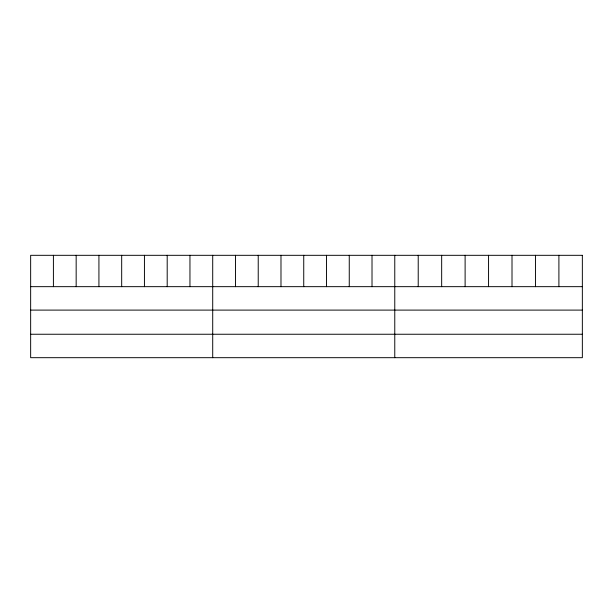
<?xml version="1.0" encoding="UTF-8"?>
<svg xmlns="http://www.w3.org/2000/svg" width="613" height="613" viewBox="0 0 613 613"><rect width="100%" height="100%" fill="white"/><g stroke="black" fill="none" stroke-linecap="round" stroke-linejoin="round"><path stroke-width="0.92" d="M30.65 286.662L582.35 286.662M30.65 310.101L582.35 310.101M30.65 334.246L582.35 334.246M558.903 255.314L558.903 286.662M535.455 255.314L535.455 286.662M512.008 255.314L512.008 286.662M488.561 255.314L488.561 286.662M465.114 255.314L465.114 286.662M441.666 255.314L441.666 286.662M418.219 255.314L418.219 286.662M394.772 255.314L394.772 357.685M372.014 255.314L372.014 286.662M349.257 255.314L349.257 286.662M326.499 255.314L326.499 286.662M303.741 255.314L303.741 286.662M280.984 255.314L280.984 286.662M258.226 255.314L258.226 286.662M235.469 255.314L235.469 286.662M212.711 255.314L212.711 357.685M189.953 255.314L189.953 286.662M167.196 255.314L167.196 286.662M144.438 255.314L144.438 286.662M121.681 255.314L121.681 286.662M98.923 255.314L98.923 286.662M76.165 255.314L76.165 286.662M53.408 255.314L53.408 286.662M582.35 255.314L30.65 255.314L30.65 357.685L582.35 357.685L582.35 255.314"/></g></svg>
